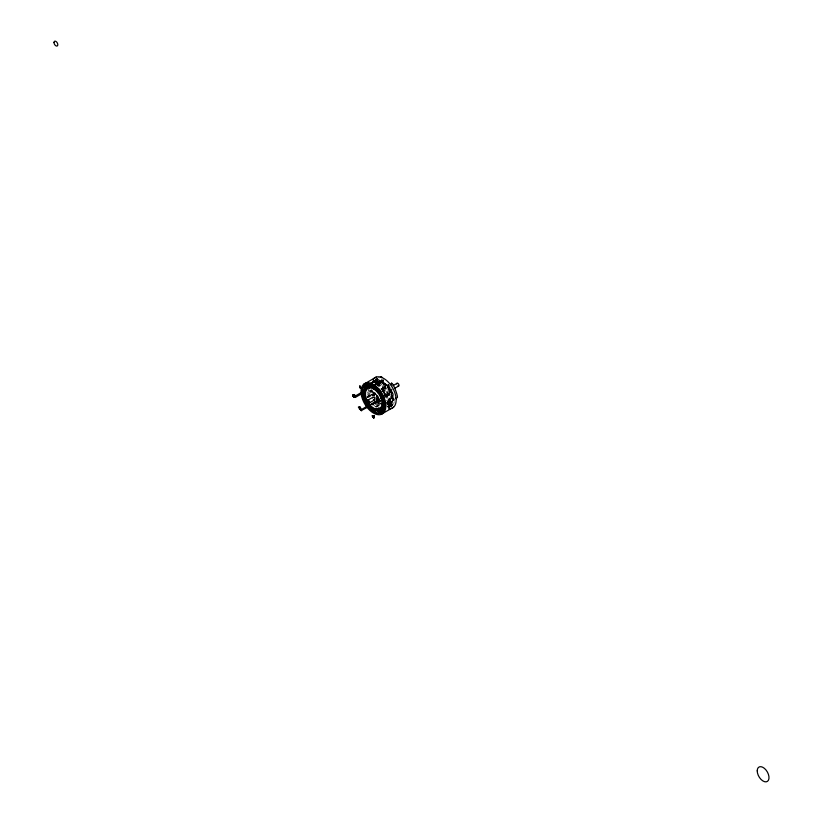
<?xml version="1.0" encoding="UTF-8"?>
<svg xmlns="http://www.w3.org/2000/svg" width="823" height="823" viewBox="0 0 823 823"><rect width="100%" height="100%" fill="white"/><g stroke="black" fill="none" stroke-linecap="round" stroke-linejoin="round"><path stroke-width="0.62" stroke-dasharray="4.12 3.09" d="M389.042 405.492C392.252 405.801 390.709 406.253 391.347 404.731A1.204 1.132 6.4 0 1 391.985 404.566L392.736 405.266M372.891 381.635C373.519 384.608 380.483 379.938 377.119 378.693A12.17 7.026 60 0 0 375.823 378.806M378.621 381.358L378.827 382.335L378.642 381.172M375.823 399.813A12.17 7.026 60 0 0 377.119 401.429C378.806 401.449 379.28 402.108 381.45 404.371M378.621 399.021L378.827 400.009L378.693 398.877M382.767 382.356L383.6 383.251L383.847 382.705M377.808 384.917L383.364 381.687L382.798 380.216A12.17 7.026 60 0 0 381.306 379.352M382.89 383.559L383.59 383.497L383.189 382.458M387.438 386.604C390.081 385.802 384.104 390.688 382.705 390.318M388.754 384.752L388.857 385.308M387.479 386.275L388.723 386.429L388.158 384.969L381.193 388.672M388.209 404.721L387.808 403.815M390.74 392.026C391.851 394.289 389.258 391.378 390.976 392.355M391.532 392.602L391.491 392.221M390.976 402.56L390.791 403.229L390.76 402.108M391.943 397.694C392.725 399.957 392.16 396.233 392.622 398.198M386.543 403.548C395.071 400.317 394.011 399.515 392.077 393.271C395.061 390.349 385.092 395.091 384.66 396.254M392.273 398.538L391.522 397.869L392.53 398.558M376.368 384.063L377.603 379.948L379.166 378.518M373.94 382.674L374.732 380.926M375.411 381.831L376.337 379.784M378.066 380.144L382.366 381.296L374.784 385.668M382.489 382.52L383.405 382.139L385.843 383.909A13.302 7.674 60 0 1 392.725 396.953A13.302 7.674 60 0 1 388.106 405.111M383.405 382.139L383.168 383.395M379.475 399.567L371.862 404.052M387.623 386.995L388.302 386.759M390.668 391.964L391.46 392.54M391.038 391.748L391.038 392.643M387.736 405.081L391.532 402.797M375.093 383.076L377.592 379.424L379.742 378.765M392.581 405.338C391.717 403.702 392.067 399.35 394.083 400.235M374.619 381.378L374.167 382.026L373.354 380.977M390.976 405.307C393.065 404.042 389.907 407.724 388.374 407.55M376.574 379.269L378.446 377.52M376.049 383.137L375.566 382.932L376.101 383.446M387.695 384.917L387.54 385.606L383.261 381.779M372.942 381.214L377.49 378.673M373.107 381.286L377.448 378.786M370.031 383.281L377.613 378.909M370.185 383.446L377.767 379.074M372.49 382.397L377.911 379.269M372.191 382.777L377.315 380.205L377.119 378.693M371.924 383.004L378.014 379.485M370.494 384.084L379.269 379.064M373.765 382.417L378.096 379.917M375.319 383.076L378.796 381.059M373.57 385.267L382.798 380.216A12.17 7.026 60 0 1 384.3 381.08M373.961 385.143L383.755 379.67M374.578 385.185L382.973 380.339M374.65 385.401L383.127 380.504M374.753 385.617L383.261 380.71M376.872 384.68L383.364 380.926M376.934 384.897L383.436 381.142M378.045 384.485L383.456 381.358M377.952 384.804L383.436 381.533M383.209 382.335L383.312 382.098M367.881 391.1L369.897 389.937M377.562 385.503L383.034 382.109M383.323 382.602L383.806 383.024M367.439 392.664L372.48 389.763M378.302 386.399L383.405 383.261M367.644 396.491L369.805 395.246M366.852 397.087L370.792 394.711M381.018 388.909L387.983 384.897M367.027 397.17L370.7 395.04M380.998 389.094L388.857 384.598M367.192 397.293L370.72 395.256M381.831 388.837L388.322 385.092M367.542 397.344L370.792 395.472M381.985 389.012L388.487 385.257A12.17 7.026 60 0 1 389.783 386.872M382.119 389.207L388.621 385.452M381.142 390.051L388.723 385.668M382.026 389.958L389.474 385.658M382.314 389.855L388.816 386.1M382.222 390.184L388.785 386.285M382.53 391.686L389.804 387.479M376.625 398.723L378.755 397.488M384.104 394.402L392.417 389.608M378.529 398.311L376.79 399.309A12.17 7.026 60 0 0 378.066 400.883A12.17 7.026 60 0 0 380.771 403.898M376.327 400.153L378.796 398.733L379.393 399.505M384.362 395.513L390.853 391.789M385.01 395.554L391.902 391.686L384.32 396.058M372.942 402.632L377.315 400.153L376.523 399.165M369.208 404.957L372.459 403.085M372.994 402.859L379.526 399.083M384.495 396.13L392.077 391.758M369.229 405.173L374.64 402.046M369.29 405.389L376.872 401.017L377.273 400.132M385.905 395.801L392.406 392.046M385.936 395.925L391.429 392.746M369.393 405.605L377.119 401.429A12.17 7.026 60 0 0 379.825 404.453M386.038 395.997L392.54 392.242M371.698 404.556L378.066 400.883M386.141 396.213L392.643 392.468A12.17 7.026 60 0 1 394.073 397.272M372.665 404.258L378.066 401.079M385.37 396.861L392.705 392.684M372.027 404.844L379.321 400.616M385.576 397.025L392.736 392.89M372.202 404.916L378.076 401.521M385.75 397.098L392.705 393.075M372.356 404.937L378.014 401.665M385.905 397.108L392.643 393.219M375.71 406.984L379.732 404.659M386.553 400.719L392.046 397.55M387.119 401.706L392.612 398.527M386.522 402.498L393.178 398.682M386.841 402.447L393.507 398.764M387.18 402.642L394.001 398.63M387.335 402.807L393.836 399.062M387.582 403.229L394.083 399.474M387.643 403.445L394.145 399.7M387.664 403.661L394.238 399.906M387.335 404.124L394.145 400.091M387.479 404.083L393.97 400.328M389.742 404.011L388.127 404.947A12.715 7.335 60 0 0 388.127 390.267A12.715 7.335 60 0 0 375.422 382.921M387.53 406.552L391.902 404.052M387.746 406.624L392.077 404.124M387.911 406.747L392.242 404.247M387.726 407.19L392.406 404.412M388.209 407.118L392.54 404.618M388.312 407.334L392.643 404.834M388.826 407.519L392.293 405.595M388.991 407.591L392.406 405.729M382.469 380.123L382.335 381.244M379.187 382.129L378.991 381.142M382.633 382.304L382.633 383.24L383.549 383.518M382.757 382.51L385.473 384.125A13.302 7.674 60 0 1 392.365 397.17A13.302 7.674 60 0 1 387.736 405.317M388.199 387.149L387.53 386.553M391.748 391.666L388.261 386.625M393.291 404.216L391.141 404.875L386.687 403.671M391.46 406.048L388.528 405.79M389.073 406.408L388.281 406.48L388.785 407.313M389.876 406.974L389.279 405.945L390.03 406.377M391.985 404.566L386.687 403.147M383.127 382.489L380.607 381.316A13.302 7.674 60 0 0 374.897 383.076M387.458 386.46L387.654 387.438L387.561 386.687M378.991 399.741L379.434 399.186M383.6 382.356L380.977 381.1A13.302 7.674 60 0 0 375.267 382.86M390.688 402.252L391.038 402.848M391.151 402.92L390.76 402.354M387.818 403.908L388.23 404.607M379.084 399.69L378.683 398.99M375.586 383.405L375.494 383.302A12.715 7.335 60 0 1 386.399 391.264A12.715 7.335 60 0 1 387.828 404.618A12.715 7.335 60 0 0 389.742 389.33A12.715 7.335 60 0 0 375.607 383.323L375.648 383.713M382.932 383.24L382.561 382.623M391.409 402.478L390.709 402.077L391.46 402.735M378.703 399.68A13.302 7.674 60 0 1 376.759 396.83M379.187 398.918A11.687 6.749 60 0 1 376.543 394.608M376.162 384.146A11.687 6.749 60 0 1 389.156 389.67A11.687 6.749 60 0 1 387.448 403.692M380.987 401.13A11.687 6.749 60 0 1 376.358 394.711M375.977 384.248A11.687 6.749 60 0 1 388.158 388.487A11.687 6.749 60 0 1 388.97 403.27M382.757 391.614A1.574 0.905 60 0 1 383.991 392.417A1.574 0.905 60 0 1 384.392 394.001M379.825 401.552A13.302 7.674 60 0 1 376.389 397.046M381.779 404.309A12.715 7.335 60 0 1 375.422 397.602M376.574 395.163A2.171 1.255 60 0 1 378.107 397.818A2.171 1.255 60 0 1 376.574 398.702M376.471 396.347A2.171 1.255 60 0 1 376.471 399.412M376.574 407.313A12.715 7.335 60 0 1 372.078 403.332M368.786 397.632A12.715 7.335 60 0 1 367.583 391.748M379.177 405.811A12.715 7.335 60 0 1 374.681 401.83M370.494 393.106A12.715 7.335 60 0 1 370.185 390.246M376.852 384.063A12.715 7.335 60 0 1 387.859 403.136M378.405 396.521A2.171 1.255 60 0 1 378.086 396.058M379.763 407.807A12.715 7.335 60 0 1 373.642 403.651M369.661 397.128A12.715 7.335 60 0 1 368.755 388.734M382.592 390.904A12.715 7.335 60 0 1 385.226 395.74M378.765 398.085A2.171 1.255 60 0 1 376.677 397.53M378.313 406.315A12.715 7.335 60 0 1 373.817 402.334M370.525 396.635A12.715 7.335 60 0 1 369.321 390.75M375.977 384.567A12.715 7.335 60 0 1 386.985 403.63M378.703 397.879A2.171 1.255 60 0 1 376.78 395.05M381.059 401.686A12.715 7.335 60 0 1 375.607 393.703M382.623 391.028A2.171 1.255 60 0 1 384.475 392.376A2.171 1.255 60 0 1 384.711 394.659M380.319 402.118A12.715 7.335 60 0 1 376.286 397.108M376.286 382.428A12.715 7.335 60 0 1 389.773 391.234A12.715 7.335 60 0 1 387.139 405.019M382.644 391.666A2.171 1.255 60 0 1 383.034 391.954M383.724 392.808A2.171 1.255 60 0 1 384.125 393.826M379.259 404.823A12.715 7.335 60 0 1 375.545 401.326M371.358 392.612A12.715 7.335 60 0 1 371.05 389.742M380.123 404.319A12.715 7.335 60 0 1 376.409 400.832M372.222 392.108A12.715 7.335 60 0 1 371.955 390.164M376.409 382.849A12.715 7.335 60 0 1 387.263 390.76A12.715 7.335 60 0 1 388.693 404.114M390.369 387.736A12.17 7.026 60 0 1 391.892 390.534M394.166 401.634A12.17 7.026 60 0 1 393.764 403.671M379.012 403.27A17.52 10.113 60 0 1 376.214 399.793M372.305 391.655A17.52 10.113 60 0 1 371.78 389.588M372.202 392.293A12.17 7.026 60 0 1 371.687 390.369M373.158 381.605A12.17 7.026 60 0 1 373.909 380.545"/><path stroke-width="1.23" d="M352.913 394.773C355.248 397.108 352.079 397.344 353.643 395.019A1.286 0.741 60 0 0 353.17 394.896L354.24 395.935M377.829 409.484C376.955 411.654 380.092 410.451 377.572 409.504C377.51 412.323 379.341 408.434 377.366 409.144A1.286 0.741 60 0 1 377.829 409.268L378.436 409.741L378.096 409.113A1.286 0.741 60 0 0 377.623 408.99L377.366 409.144M364.198 386.429C365.566 385.987 367.665 388.055 369.825 384.475M364.486 393.085C365.865 393.723 363.848 394.135 365.042 392.828M364.754 392.993L365.042 393.723M365.762 398.877L366.338 399.772M368.951 383.909C369.712 386.913 375.237 385.318 373.436 385.617A12.17 7.026 60 0 0 367.758 384.094A12.17 7.026 60 0 0 363.591 386.501A12.17 7.026 60 0 0 362.069 392.18A12.17 7.026 60 0 0 363.591 399.628A12.17 7.026 60 0 0 367.758 406.829A12.17 7.026 60 0 0 373.436 411.87A12.17 7.026 60 0 0 379.125 413.393L379.815 412.992A12.17 7.026 60 0 0 383.981 410.595L382.777 409.71L382.314 410.317M373.868 388.94L373.313 387.983L373.807 388.909M374.084 409.144L373.231 408.403L373.981 409.288M378.323 410.43L377.726 409.638L378.508 410.08M379.022 412.416C377.901 408.414 373.663 413.064 373.498 410.152C373.899 407.118 366.863 407.292 368.653 405.153C363.118 397.993 359.198 389.125 370.484 384.516M380.956 397.571L381.553 398.435L380.884 397.53M382.633 404.206L382.242 403.291M385.503 403.177A12.17 7.026 60 0 1 385.503 404.906L385.02 405.358M391.079 384.022C391.933 379.249 398.579 396.799 397.324 397.756M353.725 395.812L353.376 395.174A1.286 0.741 60 0 0 352.913 395.05M377.911 409.463L378.436 409.741M384.351 405.801L383.199 409.052L384.063 410.266M366.214 389.618L365.587 388.693L366.4 389.516M368.755 404.556L369.301 405.502L368.992 404.474M380.123 391.285L379.66 391.553L383.086 396.665M373.868 409.329L373.807 408.733M381.553 398.363L381.152 397.396M381.07 407.622C380.627 408.908 382.314 408.105 380.884 407.724M368.642 405.369L361.019 409.772L361.112 410.605L370.473 405.729M380.267 377.273L380.504 376.955A1.204 1.173 31.7 0 1 381.1 376.687L381.851 377.047L381.584 377.706M365.494 387.026L368.653 385.205L368.313 384.814M373.858 393.343C376.595 394.155 373.045 396.058 374.156 395.153C375.957 394.32 370.895 389.732 373.858 394.793M359.949 407.622C354.919 404.443 364.013 413.65 359.692 407.776C361.431 406.727 361.235 411.181 359.692 409.226M363.18 391.47L354.662 396.388L354.662 397.098L355.279 397.447L364.856 391.923M355.279 397.447L354.662 396.388M369.002 386.717L369.383 387.808L369.085 386.697M373.416 387.9L373.848 389.114M374.126 388.96L373.231 388.014M366.153 399.875L366.338 399.114L365.587 398.888M377.726 392.211L378.467 392.746L378.117 391.851M383.981 398.229C382.088 398.61 384.362 403.311 385.503 404.906A12.17 7.026 60 0 1 385.503 406.634M382.181 403.26L382.633 404.299M383.096 404.031L382.808 403.075M378.467 410.41C377.304 410.224 377.685 410.019 378.436 409.998A12.715 7.335 60 0 0 380.329 409.442M391.213 384.66L391.563 383.127M361.636 410.831L361.019 409.772M353.797 396.665L352.769 395.729L353.983 395.647M378.179 410.811L377.212 409.967L378.179 409.895M363.612 384.362L376.214 377.088M360.464 386.8C358.19 383.991 361.143 390.441 359.826 386.933C361.307 385.051 358.17 387.221 360.69 387.983M360.464 386.553C359.095 384.835 359.414 388.559 360.69 387.654M365.319 386.543L368.725 384.578M365.422 386.759L368.858 384.773M364.527 387.273L369.188 385.061M353.983 397.108L354.569 394.752L354.795 395.781M353.725 396.953L354.24 396.953M376.409 410.327A13.302 7.674 60 0 0 383.374 403.867A13.302 7.674 60 0 0 376.409 389.351L373.549 387.674M373.858 392.448L373.344 392.448M363.591 399.628L364.291 399.227A12.17 7.026 60 0 1 362.768 391.779A12.17 7.026 60 0 1 363.54 387.16M373.436 385.617A12.17 7.026 60 0 1 379.125 390.658L379.815 390.256A12.17 7.026 60 0 0 378.518 388.651M374.866 393.435L375.103 394.454L375.36 393.415M373.344 394.937C375.782 396.46 373.2 391.583 373.765 394.947M367.696 400.245L372.912 397.231M392.931 385.678L397.087 383.281M368.478 401.614L369.517 402.632M359.949 406.737L359.435 406.737M369.26 402.972L374.486 399.957M394.495 388.405L398.661 385.997M359.435 409.226L359.949 409.072M379.125 413.393A12.17 7.026 60 0 0 383.281 410.996A12.17 7.026 60 0 0 384.804 405.307A12.17 7.026 60 0 0 383.281 397.869L383.734 397.046M377.366 408.877L378.549 409.34L378.436 411.202M373.436 411.87L374.136 411.469A12.17 7.026 60 0 0 378.518 413.115M384.804 405.307L385.503 404.906M378.179 411.058L378.693 411.047M378.858 411.582L384.29 408.424M378.837 411.767L384.248 408.64M378.858 411.973L384.269 408.856M378.919 412.2L384.341 409.072M380.411 411.407L379.619 411.479L384.444 409.288M373.93 415.944L374.167 416.963L374.424 415.924M383.281 410.996L383.981 410.595M373.765 416.798L373.601 416.016L372.644 416.273L373.735 418.135L372.932 416.428L374.424 416.808M380.987 414.453A17.52 10.113 60 0 0 378.179 388.261A17.52 10.113 60 0 0 361.153 393.517A17.52 10.113 60 0 0 380.987 414.453L393.579 407.179M378.405 392.808L377.531 392.19M378.59 392.674L378.189 391.635M369.27 404.227L369.949 404.823M373.899 417.683L373.148 416.366L374.033 416.654M378.22 392.818L378.138 392.129M381.419 397.231L381.728 398.26M381.419 407.436L382.026 408.187L381.419 408.239M379.66 412.981L379.959 411.881M374.002 417.981L372.912 416.119L373.765 416.551M373.827 387.52L371.543 386.543A13.302 7.674 60 0 0 364.898 396.007M381.347 398.373L380.946 397.684M369.393 386.82L369.486 387.664L369.393 386.82A12.715 7.335 60 0 1 371.646 387.067M379.815 390.256C378.004 390.4 375.051 388.117 374.465 385.514M380.967 408.506L381.059 408.609A12.715 7.335 60 0 0 382.932 407.941M365.247 392.952L365.546 393.569M378.436 409.484L378.796 410.049M369.27 387.221L369.362 386.532L369.949 387.16M366.677 388.888L365.937 388.816M375.123 393.281L375.103 394.454M374.187 415.79L374.167 416.963M373.601 392.304L373.601 395.091M359.692 406.583L359.692 409.37M354.569 394.752L354.538 395.925M396.758 384.002A1.574 0.905 60 0 1 397.869 383.353A1.574 0.905 60 0 1 398.98 385.287A1.574 0.905 60 0 1 397.869 385.925M378.405 391.913A13.302 7.674 60 0 1 380.349 410.111A13.302 7.674 60 0 1 365.556 399.32A13.302 7.674 60 0 1 371.266 386.707L376.132 389.516A13.302 7.674 60 0 1 377.675 391.048M372.593 397.951A1.574 0.905 60 0 1 373.796 397.375A1.574 0.905 60 0 1 374.794 399.453A1.574 0.905 60 0 1 373.416 399.669M375.607 410.07A13.302 7.674 60 0 1 367.932 403.26M367.325 402.272A13.302 7.674 60 0 1 365.145 397.046M369.352 386.429A12.715 7.335 60 0 1 373.385 386.069M380.205 391.038A12.715 7.335 60 0 1 381.491 392.828M384.557 400.739A12.715 7.335 60 0 1 384.701 402.622M384.392 405.132A12.715 7.335 60 0 1 380.205 409.021M370.35 386.357A12.715 7.335 60 0 1 383.827 403.126M383.528 405.636A12.715 7.335 60 0 1 381.193 408.949M367.624 402.108A12.715 7.335 60 0 1 366.194 399.134M366.194 388.754A12.715 7.335 60 0 1 367.624 387.427M373.971 388.055A12.715 7.335 60 0 1 377.778 391.223M378.467 392.046A12.715 7.335 60 0 1 380.329 394.773M380.864 395.74A12.715 7.335 60 0 1 382.962 403.63M382.654 406.14A12.715 7.335 60 0 1 381.759 408.115M374.372 396.953A2.171 1.255 60 0 1 374.743 397.344M374.136 411.469A12.17 7.026 60 0 1 368.447 406.428A12.17 7.026 60 0 1 364.291 399.227M372.757 379.845A17.52 10.113 60 0 1 392.89 388.394A17.52 10.113 60 0 1 388.497 408.753M370.669 383.693A12.17 7.026 60 0 1 372.634 384.351M364.291 386.1A12.17 7.026 60 0 1 367.151 383.816M379.125 390.658A12.17 7.026 60 0 1 383.281 397.869M359.692 408.239C359.97 411.51 361.369 407.292 359.692 408.239M353.725 396.12C353.355 397.468 352.511 394.917 353.725 396.12M371.718 394.587L372.449 395.493L371.77 394.495M372.212 415.872L372.932 416.777L372.212 415.872M361.431 388.045L362.151 388.94L361.431 388.045M376.152 409.031L376.872 409.936L376.152 409.031M396.408 398.651L395.4 398.178L396.398 398.641M365.433 393.826A11.687 6.749 60 0 0 377.829 409.247A11.687 6.749 60 0 0 377.829 392.715A11.687 6.749 60 0 0 365.433 393.826M53.989 42.508A2.695 1.553 60 0 0 56.849 46.067A2.695 1.553 60 0 0 56.849 42.251A2.695 1.553 60 0 0 53.989 42.508M757.222 770.853A8.333 4.815 60 0 0 766.059 781.85A8.333 4.815 60 0 0 766.059 770.061A8.333 4.815 60 0 0 757.222 770.853M367.367 400.966A1.574 0.905 60 0 0 369.033 403.044A1.574 0.905 60 0 0 369.033 400.822A1.574 0.905 60 0 0 367.367 400.966"/></g></svg>
